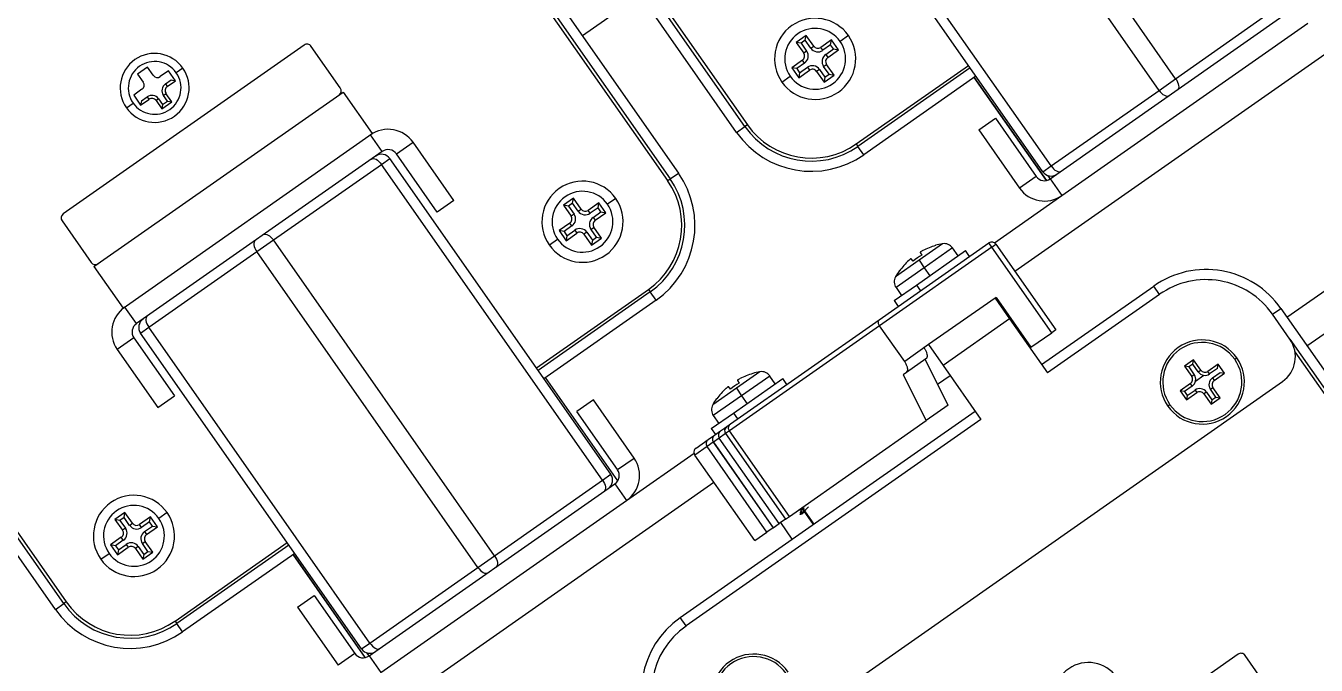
# Model space of a CAD drawing. Header units: millimetres. Extents: x 152904052 to 153933663, y 538271515 to 539240469.
# Drawn here: x 153340744 to 153340871.3, y 538938327.3 to 538938390.4 of the extents above; entities that cross this region are included whole.
import ezdxf

# ---------------------------------------------------------------- set-up
doc = ezdxf.new("R2010")
doc.units = ezdxf.units.MM
doc.layers.add('POWR', color=5, linetype='Continuous')

msp = doc.modelspace()

# ---------------------------------------------------------------- linework, layer by layer
at = {"layer": 'POWR', "color": 7}
for p, q in [((153340814.12, 538938379.86), (153340781.42, 538938426.55)), ((153340814.94, 538938380.43), (153340783.96, 538938424.67)), ((153340784.96, 538938423.77), (153340815.18, 538938380.61)), ((153340775.69, 538938422.54), (153340808.38, 538938375.85)), ((153340776.59, 538938419.51), (153340807.56, 538938375.27)), ((153340807.32, 538938375.1), (153340777.1, 538938418.26)), ((153340855.78, 538938384), (153340833.98, 538938415.13)), ((153340857.41, 538938385.15), (153340835.62, 538938416.28)), ((153340845.13, 538938376.55), (153340823.33, 538938407.68)), ((153340844.31, 538938375.97), (153340822.51, 538938407.1)), ((153340804.65, 538938393.38), (153340798.92, 538938389.36)), ((153340841.55, 538938366.17), (153340879.04, 538938392.42)), ((153340845.04, 538938375.27), (153340869.29, 538938392.25)), ((153340857.41, 538938385.15), (153340868.06, 538938392.61)), ((153340846.19, 538938373.63), (153340870.44, 538938390.61)), ((153340771.48, 538938388.46), (153340747.72, 538938371.82)), ((153340820.97, 538938389.42), (153340819.99, 538938388.73)), ((153340819.99, 538938388.73), (153340820.74, 538938387.67)), ((153340820.48, 538938388.65), (153340819.99, 538938388.73)), ((153340820.89, 538938388.93), (153340820.48, 538938388.65)), ((153340820.48, 538938388.65), (153340821.02, 538938387.87)), ((153340820.89, 538938388.93), (153340820.97, 538938389.42)), ((153340821.43, 538938388.16), (153340820.89, 538938388.93)), ((153340821.72, 538938388.36), (153340820.97, 538938389.42)), ((153340823.48, 538938388.98), (153340822.42, 538938388.23)), ((153340823.39, 538938388.49), (153340822.62, 538938387.95)), ((153340823.39, 538938388.49), (153340823.48, 538938388.98)), ((153340823.68, 538938388.08), (153340823.39, 538938388.49)), ((153340824.17, 538938388), (153340823.48, 538938388.98)), ((153340825.14, 538938389.41), (153340824.32, 538938388.83)), ((153340775.04, 538938384.24), (153340772.17, 538938388.33)), ((153340821.02, 538938387.87), (153340820.74, 538938387.67)), ((153340821.43, 538938388.16), (153340821.72, 538938388.36)), ((153340822.62, 538938387.95), (153340822.42, 538938388.23)), ((153340822.9, 538938387.54), (153340823.68, 538938388.08)), ((153340822.9, 538938387.54), (153340823.1, 538938387.25)), ((153340823.1, 538938387.25), (153340824.17, 538938388)), ((153340823.68, 538938388.08), (153340824.17, 538938388)), ((153340756.02, 538938386.3), (153340755.03, 538938385.61)), ((153340756.59, 538938385.48), (153340756.02, 538938386.3)), ((153340758.11, 538938385.93), (153340757.29, 538938385.36)), ((153340758.79, 538938384.95), (153340758.11, 538938385.93)), ((153340759.52, 538938386.19), (153340758.86, 538938385.73)), ((153340820.61, 538938386.97), (153340819.55, 538938386.23)), ((153340819.55, 538938386.23), (153340820.24, 538938385.24)), ((153340820.04, 538938386.14), (153340819.55, 538938386.23)), ((153340820.81, 538938386.69), (153340820.04, 538938386.14)), ((153340820.04, 538938386.14), (153340820.32, 538938385.73)), ((153340820.24, 538938385.24), (153340821.3, 538938385.99)), ((153340820.32, 538938385.73), (153340821.1, 538938386.28)), ((153340820.81, 538938386.69), (153340820.61, 538938386.97)), ((153340821.1, 538938386.28), (153340821.3, 538938385.99)), ((153340822.29, 538938386.07), (153340822, 538938385.87)), ((153340822, 538938385.87), (153340822.74, 538938384.8)), ((153340822.29, 538938386.07), (153340822.83, 538938385.29)), ((153340822.69, 538938386.35), (153340822.98, 538938386.56)), ((153340823.24, 538938385.58), (153340822.69, 538938386.35)), ((153340823.73, 538938385.49), (153340822.98, 538938386.56)), ((153340825.91, 538938378.72), (153340836.97, 538938386.46)), ((153340837.14, 538938386.21), (153340826.08, 538938378.47)), ((153340755.03, 538938385.61), (153340755.61, 538938384.79)), ((153340757.8, 538938384.63), (153340758.37, 538938385.02)), ((153340757.8, 538938384.63), (153340757.98, 538938384.38)), ((153340757.98, 538938384.38), (153340758.79, 538938384.95)), ((153340758.37, 538938385.02), (153340758.79, 538938384.95)), ((153340818.58, 538938384.82), (153340819.4, 538938385.39)), ((153340820.32, 538938385.73), (153340820.24, 538938385.24)), ((153340822.74, 538938384.8), (153340823.73, 538938385.49)), ((153340822.83, 538938385.29), (153340822.74, 538938384.8)), ((153340822.83, 538938385.29), (153340823.24, 538938385.58)), ((153340823.24, 538938385.58), (153340823.73, 538938385.49)), ((153340837.71, 538938385.39), (153340826.65, 538938377.65)), ((153340837.55, 538938385.28), (153340844.67, 538938375.11)), ((153340844.67, 538938375.11), (153340837.55, 538938385.28)), ((153340855.78, 538938384), (153340857.41, 538938385.15)), ((153340750.75, 538938366.62), (153340775.33, 538938383.83)), ((153340755.48, 538938384.1), (153340754.67, 538938383.52)), ((153340754.67, 538938383.52), (153340755.35, 538938382.54)), ((153340755.43, 538938382.97), (153340756, 538938383.37)), ((153340756, 538938383.37), (153340756.17, 538938383.11)), ((153340757.6, 538938383.5), (153340757.85, 538938383.68)), ((153340758, 538938382.94), (153340757.6, 538938383.5)), ((153340758.43, 538938382.86), (153340757.85, 538938383.68)), ((153340775.33, 538938383.83), (153340778.19, 538938379.73)), ((153340845.13, 538938376.55), (153340855.78, 538938384)), ((153340753.94, 538938382.29), (153340754.6, 538938382.74)), ((153340755.35, 538938382.54), (153340756.17, 538938383.11)), ((153340755.43, 538938382.97), (153340755.35, 538938382.54)), ((153340757.12, 538938383.17), (153340756.87, 538938382.99)), ((153340756.87, 538938382.99), (153340757.44, 538938382.17)), ((153340757.12, 538938383.17), (153340757.52, 538938382.6)), ((153340757.44, 538938382.17), (153340758.43, 538938382.86)), ((153340757.52, 538938382.6), (153340757.44, 538938382.17)), ((153340757.52, 538938382.6), (153340758, 538938382.94)), ((153340758, 538938382.94), (153340758.43, 538938382.86)), ((153340838, 538938380.1), (153340839.64, 538938381.25)), ((153340839.64, 538938381.25), (153340843.65, 538938375.52)), ((153340746.95, 538938332.83), (153340714.25, 538938379.52)), ((153340753.62, 538938362.53), (153340778.19, 538938379.73)), ((153340779.18, 538938377.98), (153340778.03, 538938379.62)), ((153340814.12, 538938379.86), (153340814.94, 538938380.43)), ((153340815.18, 538938380.61), (153340814.94, 538938380.43)), ((153340838, 538938380.1), (153340842.01, 538938374.37)), ((153340780.57, 538938377.73), (153340782.21, 538938378.88)), ((153340786.22, 538938373.15), (153340782.21, 538938378.88)), ((153340825.91, 538938378.72), (153340826.08, 538938378.47)), ((153340826.65, 538938377.65), (153340826.08, 538938378.47)), ((153340747.77, 538938333.4), (153340716.79, 538938377.64)), ((153340779.18, 538938377.98), (153340754.93, 538938361)), ((153340779.1, 538938376.7), (153340779.92, 538938377.28)), ((153340801.71, 538938346.15), (153340779.92, 538938377.28)), ((153340784.59, 538938372), (153340780.57, 538938377.73)), ((153340717.79, 538938376.74), (153340748.01, 538938333.57)), ((153340768.45, 538938369.25), (153340779.1, 538938376.7)), ((153340800.89, 538938345.57), (153340779.1, 538938376.7)), ((153340807.56, 538938375.27), (153340808.38, 538938375.85)), ((153340844.31, 538938375.97), (153340845.13, 538938376.55)), ((153340807.32, 538938375.1), (153340807.56, 538938375.27)), ((153340843.65, 538938375.52), (153340842.01, 538938374.37)), ((153340845.05, 538938375.28), (153340844.83, 538938375.59)), ((153340845.04, 538938375.27), (153340846.19, 538938373.63)), ((153340786.22, 538938373.15), (153340784.59, 538938372)), ((153340798.04, 538938373.36), (153340797.05, 538938372.67)), ((153340797.95, 538938372.87), (153340798.04, 538938373.36)), ((153340798.78, 538938372.3), (153340798.04, 538938373.36)), ((153340802.2, 538938373.35), (153340801.38, 538938372.77)), ((153340839.54, 538938368.97), (153340846.19, 538938373.63)), ((153340797.05, 538938372.67), (153340797.8, 538938371.61)), ((153340797.54, 538938372.59), (153340797.05, 538938372.67)), ((153340797.95, 538938372.87), (153340797.54, 538938372.59)), ((153340797.54, 538938372.59), (153340798.09, 538938371.81)), ((153340798.49, 538938372.1), (153340797.95, 538938372.87)), ((153340798.49, 538938372.1), (153340798.78, 538938372.3)), ((153340800.54, 538938372.92), (153340799.48, 538938372.17)), ((153340799.68, 538938371.89), (153340799.48, 538938372.17)), ((153340800.46, 538938372.43), (153340799.68, 538938371.89)), ((153340799.97, 538938371.48), (153340800.74, 538938372.02)), ((153340800.17, 538938371.19), (153340801.23, 538938371.94)), ((153340800.46, 538938372.43), (153340800.54, 538938372.92)), ((153340800.74, 538938372.02), (153340800.46, 538938372.43)), ((153340801.23, 538938371.94), (153340800.54, 538938372.92)), ((153340800.74, 538938372.02), (153340801.23, 538938371.94)), ((153340747.6, 538938371.13), (153340750.47, 538938367.03)), ((153340797.68, 538938370.91), (153340796.61, 538938370.17)), ((153340797.88, 538938370.63), (153340797.1, 538938370.08)), ((153340797.88, 538938370.63), (153340797.68, 538938370.91)), ((153340798.09, 538938371.81), (153340797.8, 538938371.61)), ((153340799.97, 538938371.48), (153340800.17, 538938371.19)), ((153340795.65, 538938368.76), (153340796.46, 538938369.33)), ((153340796.61, 538938370.17), (153340797.3, 538938369.18)), ((153340797.1, 538938370.08), (153340796.61, 538938370.17)), ((153340797.1, 538938370.08), (153340797.39, 538938369.67)), ((153340797.3, 538938369.18), (153340798.37, 538938369.93)), ((153340797.39, 538938369.67), (153340797.3, 538938369.18)), ((153340797.39, 538938369.67), (153340798.16, 538938370.22)), ((153340798.16, 538938370.22), (153340798.37, 538938369.93)), ((153340799.35, 538938370.01), (153340799.06, 538938369.81)), ((153340799.06, 538938369.81), (153340799.81, 538938368.74)), ((153340799.35, 538938370.01), (153340799.89, 538938369.23)), ((153340799.76, 538938370.29), (153340800.04, 538938370.5)), ((153340800.3, 538938369.52), (153340799.76, 538938370.29)), ((153340799.81, 538938368.74), (153340800.79, 538938369.43)), ((153340799.89, 538938369.23), (153340800.3, 538938369.52)), ((153340800.79, 538938369.43), (153340800.04, 538938370.5)), ((153340800.3, 538938369.52), (153340800.79, 538938369.43)), ((153340756.16, 538938360.64), (153340766.81, 538938368.1)), ((153340766.81, 538938368.1), (153340768.45, 538938369.25)), ((153340788.6, 538938336.97), (153340766.81, 538938368.1)), ((153340790.24, 538938338.12), (153340768.45, 538938369.25)), ((153340799.89, 538938369.23), (153340799.81, 538938368.74)), ((153340828.18, 538938361.38), (153340838.99, 538938368.96)), ((153340839.28, 538938368.55), (153340828.22, 538938360.8)), ((153340831.84, 538938364.8), (153340836.69, 538938368.2)), ((153340834.43, 538938368.87), (153340832.11, 538938367.25)), ((153340832.22, 538938368.03), (153340832.38, 538938367.75)), ((153340835.41, 538938368.46), (153340832.62, 538938366.51)), ((153340833.72, 538938368.72), (153340833.73, 538938368.7)), ((153340835.95, 538938367.68), (153340835.41, 538938368.46)), ((153340837.09, 538938367.62), (153340836.69, 538938368.2)), ((153340839.28, 538938368.55), (153340838.99, 538938368.96)), ((153340839.28, 538938368.55), (153340839.69, 538938368.83)), ((153340845.19, 538938360.11), (153340839.28, 538938368.55)), ((153340839.69, 538938368.83), (153340845.59, 538938360.4)), ((153340832.11, 538938367.25), (153340829.78, 538938365.62)), ((153340831.54, 538938367.16), (153340831.33, 538938367.4)), ((153340832.11, 538938367.25), (153340832.62, 538938366.51)), ((153340750.75, 538938366.62), (153340753.62, 538938362.53)), ((153340832.62, 538938366.51), (153340829.84, 538938364.56)), ((153340830.18, 538938366.22), (153340830.17, 538938366.23)), ((153340832.62, 538938366.51), (153340833.17, 538938365.73)), ((153340868.38, 538938361.64), (153340874.12, 538938365.66)), ((153340794.37, 538938356.63), (153340805.43, 538938364.38)), ((153340805.43, 538938364.38), (153340805.6, 538938364.13)), ((153340829.64, 538938363.27), (153340831.84, 538938364.8)), ((153340829.84, 538938364.56), (153340830.38, 538938363.78)), ((153340831.84, 538938364.8), (153340832.24, 538938364.23)), ((153340844.19, 538938356.97), (153340855.25, 538938364.71)), ((153340855.82, 538938363.89), (153340855.25, 538938364.71)), ((153340805.6, 538938364.13), (153340794.54, 538938356.39)), ((153340806.17, 538938363.31), (153340795.11, 538938355.57)), ((153340806.17, 538938363.31), (153340805.6, 538938364.13)), ((153340829.64, 538938363.27), (153340830.05, 538938362.69)), ((153340839.6, 538938363.52), (153340833.04, 538938358.93)), ((153340839.7, 538938363.59), (153340839.6, 538938363.52)), ((153340839.6, 538938363.52), (153340841.03, 538938361.47)), ((153340839.7, 538938363.59), (153340843.14, 538938358.67)), ((153340839.87, 538938363.34), (153340839.77, 538938363.28)), ((153340839.93, 538938363.26), (153340839.87, 538938363.13)), ((153340855.82, 538938363.89), (153340844.76, 538938356.15)), ((153340754.93, 538938361), (153340753.78, 538938362.64)), ((153340866.96, 538938361.93), (153340867.78, 538938362.5)), ((153340868.68, 538938359.47), (153340866.96, 538938361.93)), ((153340867.78, 538938362.5), (153340900.47, 538938315.81)), ((153340870.36, 538938358.81), (153340876.1, 538938362.83)), ((153340755.34, 538938360.07), (153340756.16, 538938360.64)), ((153340777.96, 538938329.51), (153340756.16, 538938360.64)), ((153340828.22, 538938360.8), (153340813.41, 538938350.43)), ((153340813.53, 538938351.12), (153340828.18, 538938361.38)), ((153340830.69, 538938357.28), (153340828.22, 538938360.8)), ((153340841.03, 538938361.47), (153340834.48, 538938356.88)), ((153340841.03, 538938361.47), (153340844.76, 538938356.15)), ((153340845.59, 538938360.4), (153340845.19, 538938360.11)), ((153340754.69, 538938359.61), (153340753.05, 538938358.46)), ((153340754.69, 538938359.61), (153340758.7, 538938353.88)), ((153340777.14, 538938328.94), (153340755.34, 538938360.07)), ((153340843.14, 538938358.67), (153340845.19, 538938360.11)), ((153340868.68, 538938359.47), (153340899.65, 538938315.24)), ((153340753.05, 538938358.46), (153340757.06, 538938352.73)), ((153340833.04, 538938358.93), (153340830.69, 538938357.28)), ((153340833.04, 538938358.93), (153340834.48, 538938356.88)), ((153340843.14, 538938358.67), (153340843.04, 538938358.61)), ((153340899.41, 538938315.06), (153340869.19, 538938358.23)), ((153340832.78, 538938357.52), (153340830.86, 538938356.19)), ((153340834.99, 538938352.97), (153340832.7, 538938357.47)), ((153340834.48, 538938356.88), (153340838.21, 538938351.56)), ((153340859.17, 538938357.45), (153340858.27, 538938356.82)), ((153340858.27, 538938356.82), (153340858.99, 538938355.79)), ((153340858.7, 538938356.74), (153340858.27, 538938356.82)), ((153340859.1, 538938357.02), (153340858.7, 538938356.74)), ((153340858.7, 538938356.74), (153340859.24, 538938355.97)), ((153340859.1, 538938357.02), (153340859.17, 538938357.45)), ((153340859.64, 538938356.25), (153340859.1, 538938357.02)), ((153340859.89, 538938356.43), (153340859.17, 538938357.45)), ((153340861.61, 538938357.02), (153340860.58, 538938356.3)), ((153340861.53, 538938356.59), (153340860.76, 538938356.05)), ((153340861.53, 538938356.59), (153340861.61, 538938357.02)), ((153340861.58, 538938356.88), (153340861.67, 538938356.94)), ((153340862.24, 538938356.12), (153340861.61, 538938357.02)), ((153340863.23, 538938357.49), (153340863.44, 538938357.63)), ((153340802.4, 538938345.51), (153340795.28, 538938355.68)), ((153340813.82, 538938352.18), (153340818.67, 538938355.58)), ((153340816.41, 538938356.25), (153340814.09, 538938354.63)), ((153340814.2, 538938355.41), (153340814.36, 538938355.13)), ((153340817.39, 538938355.84), (153340814.6, 538938353.89)), ((153340815.7, 538938356.1), (153340815.71, 538938356.08)), ((153340817.93, 538938355.06), (153340817.39, 538938355.84)), ((153340819.07, 538938355.01), (153340818.67, 538938355.58)), ((153340830.86, 538938356.19), (153340830.53, 538938355.95)), ((153340830.53, 538938355.95), (153340832.82, 538938351.45)), ((153340833.93, 538938355.04), (153340835.17, 538938355.9)), ((153340859.24, 538938355.97), (153340858.99, 538938355.79)), ((153340859.36, 538938355.33), (153340860.2, 538938355.91)), ((153340859.64, 538938356.25), (153340859.89, 538938356.43)), ((153340860.76, 538938356.05), (153340860.58, 538938356.3)), ((153340861.04, 538938355.65), (153340861.81, 538938356.19)), ((153340861.04, 538938355.65), (153340861.21, 538938355.4)), ((153340861.21, 538938355.4), (153340862.24, 538938356.12)), ((153340861.81, 538938356.19), (153340862.24, 538938356.12)), ((153340814.09, 538938354.63), (153340811.76, 538938353)), ((153340813.06, 538938316.86), (153340867.94, 538938355.29)), ((153340813.51, 538938354.54), (153340813.31, 538938354.79)), ((153340814.09, 538938354.63), (153340814.6, 538938353.89)), ((153340858.86, 538938355.1), (153340857.84, 538938354.38)), ((153340857.84, 538938354.38), (153340858.47, 538938353.48)), ((153340858.27, 538938354.31), (153340857.84, 538938354.38)), ((153340859.04, 538938354.85), (153340858.27, 538938354.31)), ((153340858.27, 538938354.31), (153340858.55, 538938353.91)), ((153340858.47, 538938353.48), (153340859.49, 538938354.2)), ((153340858.55, 538938353.91), (153340859.32, 538938354.45)), ((153340859.04, 538938354.85), (153340858.86, 538938355.1)), ((153340859.32, 538938354.45), (153340859.49, 538938354.2)), ((153340860.44, 538938354.25), (153340860.19, 538938354.07)), ((153340860.19, 538938354.07), (153340860.91, 538938353.05)), ((153340860.44, 538938354.25), (153340860.98, 538938353.48)), ((153340860.84, 538938354.53), (153340861.09, 538938354.7)), ((153340861.38, 538938353.76), (153340860.84, 538938354.53)), ((153340861.81, 538938353.68), (153340861.09, 538938354.7)), ((153340757.06, 538938352.73), (153340758.7, 538938353.88)), ((153340799.99, 538938353.49), (153340798.35, 538938352.34)), ((153340804, 538938347.75), (153340799.99, 538938353.49)), ((153340814.6, 538938353.89), (153340811.82, 538938351.94)), ((153340812.16, 538938353.6), (153340812.15, 538938353.61)), ((153340814.6, 538938353.89), (153340815.15, 538938353.11)), ((153340834.99, 538938352.97), (153340832.82, 538938351.45)), ((153340856.84, 538938353.01), (153340856.64, 538938352.87)), ((153340858.55, 538938353.91), (153340858.47, 538938353.48)), ((153340860.91, 538938353.05), (153340861.81, 538938353.68)), ((153340860.98, 538938353.48), (153340860.91, 538938353.05)), ((153340860.98, 538938353.48), (153340861.38, 538938353.76)), ((153340861.38, 538938353.76), (153340861.81, 538938353.68)), ((153340802.37, 538938346.61), (153340798.35, 538938352.34)), ((153340808.55, 538938332.02), (153340837.63, 538938352.38)), ((153340838.21, 538938351.56), (153340809.13, 538938331.2)), ((153340811.62, 538938350.65), (153340813.82, 538938352.18)), ((153340811.82, 538938351.94), (153340812.36, 538938351.16)), ((153340813.82, 538938352.18), (153340814.22, 538938351.61)), ((153340811.62, 538938350.65), (153340812.02, 538938350.07)), ((153340811.95, 538938350.02), (153340812.52, 538938350.42)), ((153340812.52, 538938350.42), (153340812.93, 538938350.71)), ((153340812.93, 538938350.71), (153340812.96, 538938350.73)), ((153340812.93, 538938350.71), (153340812.97, 538938350.64)), ((153340812.96, 538938350.73), (153340813.15, 538938350.86)), ((153340813.41, 538938350.43), (153340813.03, 538938350.16)), ((153340813.15, 538938350.86), (153340813.53, 538938351.12)), ((153340819.32, 538938342), (153340813.41, 538938350.43)), ((153340819.32, 538938342), (153340832.82, 538938351.45)), ((153340810.12, 538938348.74), (153340811.32, 538938349.58)), ((153340811.82, 538938349.32), (153340811.2, 538938348.88)), ((153340811.32, 538938349.58), (153340811.73, 538938349.87)), ((153340811.73, 538938349.87), (153340811.76, 538938349.89)), ((153340811.73, 538938349.87), (153340811.77, 538938349.8)), ((153340811.76, 538938349.89), (153340811.95, 538938350.02)), ((153340811.82, 538938349.32), (153340817.73, 538938340.89)), ((153340811.83, 538938349.32), (153340811.82, 538938349.32)), ((153340812.4, 538938349.72), (153340811.83, 538938349.32)), ((153340811.83, 538938349.32), (153340817.73, 538938340.89)), ((153340813.02, 538938350.16), (153340812.4, 538938349.72)), ((153340818.31, 538938341.29), (153340812.4, 538938349.72)), ((153340813.02, 538938350.16), (153340818.93, 538938341.73)), ((153340813.03, 538938350.16), (153340813.02, 538938350.16)), ((153340813.03, 538938350.16), (153340818.93, 538938341.73)), ((153340802.37, 538938346.61), (153340804, 538938347.75)), ((153340803.27, 538938343.58), (153340809.93, 538938348.24)), ((153340811.2, 538938348.88), (153340810, 538938348.05)), ((153340815.91, 538938339.61), (153340810, 538938348.05)), ((153340817.11, 538938340.45), (153340811.2, 538938348.88)), ((153340774.38, 538938319.14), (153340811.87, 538938345.38)), ((153340777.87, 538938328.24), (153340802.12, 538938345.21)), ((153340790.24, 538938338.12), (153340800.89, 538938345.57)), ((153340800.89, 538938345.57), (153340801.71, 538938346.15)), ((153340802.12, 538938345.21), (153340803.27, 538938343.58)), ((153340801.67, 538938344.9), (153340801.65, 538938344.92)), ((153340779.02, 538938326.6), (153340803.27, 538938343.58)), ((153340820.27, 538938342.66), (153340820.46, 538938342.66)), ((153340820.51, 538938342.83), (153340821.66, 538938341.19)), ((153340820.58, 538938342.88), (153340821.73, 538938341.24)), ((153340753.8, 538938342.39), (153340752.82, 538938341.7)), ((153340753.31, 538938341.61), (153340752.82, 538938341.7)), ((153340752.82, 538938341.7), (153340753.57, 538938340.64)), ((153340753.72, 538938341.9), (153340753.31, 538938341.61)), ((153340753.31, 538938341.61), (153340753.85, 538938340.84)), ((153340753.72, 538938341.9), (153340753.8, 538938342.39)), ((153340754.26, 538938341.12), (153340753.72, 538938341.9)), ((153340754.55, 538938341.32), (153340753.8, 538938342.39)), ((153340754.26, 538938341.12), (153340754.55, 538938341.32)), ((153340756.31, 538938341.95), (153340755.24, 538938341.2)), ((153340756.22, 538938341.46), (153340755.45, 538938340.91)), ((153340756.22, 538938341.46), (153340756.31, 538938341.95)), ((153340756.51, 538938341.05), (153340756.22, 538938341.46)), ((153340757, 538938340.96), (153340756.31, 538938341.95)), ((153340757.96, 538938342.37), (153340757.15, 538938341.8)), ((153340818.93, 538938341.73), (153340818.31, 538938341.29)), ((153340819.61, 538938339.76), (153340818.47, 538938341.4)), ((153340818.93, 538938341.73), (153340819.32, 538938342)), ((153340818.93, 538938341.73), (153340818.93, 538938341.73)), ((153340820.55, 538938342.25), (153340820.78, 538938342.45)), ((153340820.72, 538938342.37), (153340820.55, 538938342.25)), ((153340753.85, 538938340.84), (153340753.57, 538938340.64)), ((153340755.45, 538938340.91), (153340755.24, 538938341.2)), ((153340755.73, 538938340.51), (153340756.51, 538938341.05)), ((153340755.73, 538938340.51), (153340755.93, 538938340.22)), ((153340755.93, 538938340.22), (153340757, 538938340.96)), ((153340756.51, 538938341.05), (153340757, 538938340.96)), ((153340815.91, 538938339.61), (153340817.11, 538938340.45)), ((153340817.73, 538938340.89), (153340817.11, 538938340.45)), ((153340817.73, 538938340.89), (153340818.31, 538938341.29)), ((153340817.73, 538938340.89), (153340817.73, 538938340.89)), ((153340753.44, 538938339.94), (153340752.38, 538938339.19)), ((153340752.38, 538938339.19), (153340753.07, 538938338.21)), ((153340752.87, 538938339.11), (153340752.38, 538938339.19)), ((153340753.64, 538938339.65), (153340752.87, 538938339.11)), ((153340752.87, 538938339.11), (153340753.15, 538938338.7)), ((153340753.07, 538938338.21), (153340754.13, 538938338.96)), ((153340753.15, 538938338.7), (153340753.93, 538938339.24)), ((153340753.64, 538938339.65), (153340753.44, 538938339.94)), ((153340753.93, 538938339.24), (153340754.13, 538938338.96)), ((153340755.12, 538938339.04), (153340754.83, 538938338.83)), ((153340754.83, 538938338.83), (153340755.57, 538938337.77)), ((153340755.12, 538938339.04), (153340755.66, 538938338.26)), ((153340755.52, 538938339.32), (153340755.81, 538938339.52)), ((153340756.07, 538938338.54), (153340755.52, 538938339.32)), ((153340756.56, 538938338.46), (153340755.81, 538938339.52)), ((153340758.74, 538938331.68), (153340769.79, 538938339.43)), ((153340769.97, 538938339.18), (153340758.91, 538938331.44)), ((153340751.41, 538938337.78), (153340752.23, 538938338.36)), ((153340753.15, 538938338.7), (153340753.07, 538938338.21)), ((153340755.57, 538938337.77), (153340756.56, 538938338.46)), ((153340755.66, 538938338.26), (153340755.57, 538938337.77)), ((153340755.66, 538938338.26), (153340756.07, 538938338.54)), ((153340756.07, 538938338.54), (153340756.56, 538938338.46)), ((153340770.54, 538938338.36), (153340759.48, 538938330.62)), ((153340770.38, 538938338.25), (153340777.5, 538938328.07)), ((153340777.5, 538938328.08), (153340770.38, 538938338.25)), ((153340788.6, 538938336.97), (153340790.24, 538938338.12)), ((153340777.96, 538938329.51), (153340788.6, 538938336.97)), ((153340770.83, 538938333.07), (153340772.47, 538938334.22)), ((153340772.47, 538938334.22), (153340776.48, 538938328.48)), ((153340746.95, 538938332.83), (153340747.77, 538938333.4)), ((153340748.01, 538938333.57), (153340747.77, 538938333.4)), ((153340770.83, 538938333.07), (153340774.84, 538938327.33)), ((153340758.74, 538938331.68), (153340758.91, 538938331.44)), ((153340759.48, 538938330.62), (153340758.91, 538938331.44)), ((153340809.13, 538938331.2), (153340808.55, 538938332.02)), ((153340777.14, 538938328.94), (153340777.96, 538938329.51)), ((153340776.48, 538938328.48), (153340774.84, 538938327.33)), ((153340777.88, 538938328.24), (153340777.66, 538938328.56)), ((153340777.87, 538938328.24), (153340779.02, 538938326.6)), ((153340863.57, 538938328.42), (153340839.81, 538938311.79)), ((153340867.13, 538938324.2), (153340864.26, 538938328.3))]:
    msp.add_line(p, q, dxfattribs=at)
at = {"layer": 'POWR', "color": 7, "flags": 128}
for points in [[(153340857.41, 538938385.15), (153340857.52, 538938384.99), (153340857.6, 538938384.82), (153340857.66, 538938384.65), (153340857.7, 538938384.49), (153340857.71, 538938384.34), (153340857.69, 538938384.22), (153340857.65, 538938384.12), (153340857.58, 538938384.05)], [(153340855.78, 538938384), (153340855.89, 538938383.85), (153340856.03, 538938383.71), (153340856.16, 538938383.6), (153340856.3, 538938383.51), (153340856.43, 538938383.45), (153340856.56, 538938383.42), (153340856.67, 538938383.43), (153340856.76, 538938383.47)], [(153340778.11, 538938377.23), (153340778.2, 538938377.27), (153340778.31, 538938377.28), (153340778.44, 538938377.26), (153340778.57, 538938377.2), (153340778.71, 538938377.11), (153340778.85, 538938376.99), (153340778.98, 538938376.86), (153340779.1, 538938376.7)], [(153340845.13, 538938376.55), (153340845.25, 538938376.39), (153340845.38, 538938376.26), (153340845.51, 538938376.14), (153340845.65, 538938376.05), (153340845.79, 538938375.99), (153340845.91, 538938375.97), (153340846.02, 538938375.97), (153340846.11, 538938376.02)], [(153340767.46, 538938369.78), (153340767.55, 538938369.82), (153340767.66, 538938369.83), (153340767.79, 538938369.8), (153340767.92, 538938369.74), (153340768.06, 538938369.65), (153340768.2, 538938369.54), (153340768.33, 538938369.4), (153340768.45, 538938369.25)], [(153340766.64, 538938369.2), (153340766.58, 538938369.13), (153340766.53, 538938369.03), (153340766.51, 538938368.91), (153340766.52, 538938368.76), (153340766.56, 538938368.6), (153340766.62, 538938368.43), (153340766.7, 538938368.26), (153340766.81, 538938368.1)], [(153340756, 538938361.75), (153340755.93, 538938361.68), (153340755.88, 538938361.58), (153340755.86, 538938361.45), (153340755.87, 538938361.31), (153340755.91, 538938361.15), (153340755.97, 538938360.98), (153340756.06, 538938360.81), (153340756.16, 538938360.64)], [(153340800.89, 538938345.57), (153340801, 538938345.41), (153340801.08, 538938345.24), (153340801.14, 538938345.07), (153340801.18, 538938344.91), (153340801.19, 538938344.77), (153340801.17, 538938344.64), (153340801.12, 538938344.54), (153340801.06, 538938344.47)], [(153340790.24, 538938338.12), (153340790.35, 538938337.95), (153340790.43, 538938337.78), (153340790.49, 538938337.61), (153340790.53, 538938337.45), (153340790.54, 538938337.31), (153340790.52, 538938337.18), (153340790.48, 538938337.08), (153340790.41, 538938337.01)], [(153340788.6, 538938336.97), (153340788.72, 538938336.82), (153340788.86, 538938336.68), (153340788.99, 538938336.56), (153340789.13, 538938336.48), (153340789.26, 538938336.42), (153340789.39, 538938336.39), (153340789.5, 538938336.4), (153340789.59, 538938336.44)], [(153340777.96, 538938329.51), (153340778.08, 538938329.36), (153340778.21, 538938329.22), (153340778.34, 538938329.11), (153340778.48, 538938329.02), (153340778.61, 538938328.96), (153340778.74, 538938328.93), (153340778.85, 538938328.94), (153340778.94, 538938328.98)]]:
    msp.add_lwpolyline(points, dxfattribs=at)
at = {"layer": 'POWR', "color": 7}
for centre, radius, start, end in [((153340821.86, 538938387.11), 4, 35, 215), ((153340821.86, 538938387.11), 3, 35, 215), ((153340771.76, 538938388.05), 0.5, 35, 125), ((153340821.86, 538938387.11), 4, 215, 35), ((153340821.86, 538938387.11), 3, 215, 35), ((153340756.73, 538938384.24), 3.4, 35, 215), ((153340820.33, 538938387.38), 0.5, 305, 35), ((153340820.33, 538938387.38), 0.851, 305, 35), ((153340822.13, 538938388.64), 0.851, 215, 305), ((153340822.13, 538938388.64), 0.5, 215, 305), ((153340823.39, 538938386.84), 0.851, 125, 215), ((153340823.39, 538938386.84), 0.5, 125, 215), ((153340756.73, 538938384.24), 3.4, 215, 35), ((153340756.73, 538938384.24), 2.6, 35, 215), ((153340821.59, 538938385.58), 0.851, 35, 125), ((153340821.59, 538938385.58), 0.5, 35, 125), ((153340756.73, 538938384.24), 2.6, 215, 35), ((153340755.2, 538938384.51), 0.5, 305, 35), ((153340757, 538938385.77), 0.5, 215, 305), ((153340758.26, 538938383.97), 0.807, 125, 215), ((153340756.46, 538938382.7), 0.807, 35, 125), ((153340758.26, 538938383.97), 0.5, 125, 215), ((153340774.63, 538938383.95), 0.5, 305, 35), ((153340756.46, 538938382.7), 0.5, 35, 125), ((153340779.75, 538938377.16), 3, 35, 125), ((153340821.49, 538938385.02), 9, 215, 305), ((153340821.49, 538938385.02), 8, 215, 305), ((153340821.49, 538938385.02), 7.7, 215, 305), ((153340779.1, 538938376.7), 1, 35, 125), ((153340779.75, 538938377.16), 1, 35, 125), ((153340801.01, 538938370.68), 9, 305, 35), ((153340845.13, 538938376.55), 1, 215, 305), ((153340798.92, 538938371.05), 4, 35, 215), ((153340801.01, 538938370.68), 7.7, 305, 35), ((153340801.01, 538938370.68), 8, 305, 35), ((153340844.47, 538938376.09), 1, 215, 305), ((153340798.92, 538938371.05), 4, 215, 35), ((153340798.92, 538938371.05), 3, 35, 215), ((153340844.47, 538938376.09), 3, 215, 305), ((153340798.92, 538938371.05), 3, 215, 35), ((153340799.19, 538938372.58), 0.851, 215, 305), ((153340799.19, 538938372.58), 0.5, 215, 305), ((153340748.01, 538938371.41), 0.5, 125, 215), ((153340797.39, 538938371.32), 0.5, 305, 35), ((153340797.39, 538938371.32), 0.851, 305, 35), ((153340800.45, 538938370.78), 0.851, 125, 215), ((153340800.45, 538938370.78), 0.5, 125, 215), ((153340798.65, 538938369.52), 0.851, 35, 125), ((153340798.65, 538938369.52), 0.5, 35, 125), ((153340835.49, 538938362.42), 6.52, 105.6083, 117.5152), ((153340835.46, 538938362.46), 6.5, 99.1279, 105.5214), ((153340834.59, 538938367.89), 1, 35, 99.1279), ((153340839.28, 538938368.55), 0.5, 35, 125), ((153340750.87, 538938367.32), 0.5, 215, 305), ((153340835.49, 538938362.42), 6.52, 132.4848, 144.3917), ((153340835.57, 538938362.3), 6.32, 120.3185, 129.6814), ((153340830.66, 538938365.13), 1, 150.8721, 215), ((153340835.46, 538938362.46), 6.5, 144.4786, 150.8721), ((153340860.41, 538938357.34), 9, 35, 125), ((153340860.41, 538938357.34), 8, 35, 125), ((153340755.5, 538938360.18), 3, 125, 215), ((153340755.5, 538938360.18), 1, 125, 215), ((153340756.16, 538938360.64), 1, 125, 215), ((153340860.04, 538938355.25), 4.15, 35, 215), ((153340860.04, 538938355.25), 3.9, 35, 215), ((153340866.22, 538938357.75), 3, 305, 35), ((153340860.04, 538938355.25), 4.15, 215, 35), ((153340860.04, 538938355.25), 3.9, 215, 35), ((153340817.47, 538938349.8), 6.52, 105.6083, 117.5152), ((153340817.44, 538938349.84), 6.5, 99.1279, 105.5214), ((153340816.57, 538938355.27), 1, 35, 99.1279), ((153340858.58, 538938355.51), 0.5, 305, 35), ((153340858.58, 538938355.51), 0.807, 305, 35), ((153340860.3, 538938356.71), 0.807, 215, 305), ((153340860.3, 538938356.71), 0.5, 215, 305), ((153340861.5, 538938354.99), 0.807, 125, 215), ((153340861.5, 538938354.99), 0.5, 125, 215), ((153340817.46, 538938349.8), 6.52, 132.4848, 144.3917), ((153340817.55, 538938349.68), 6.32, 120.3185, 129.6814), ((153340859.78, 538938353.79), 0.807, 35, 125), ((153340859.78, 538938353.79), 0.5, 35, 125), ((153340812.64, 538938352.51), 1, 150.8721, 215), ((153340817.44, 538938349.84), 6.5, 144.4786, 150.8721), ((153340812.81, 538938350.01), 0.499, 125.07, 215.0698), ((153340813.43, 538938350.45), 0.5, 125, 215), ((153340813.43, 538938350.45), 0.499, 125.07, 215.0698), ((153340812.92, 538938350.63), 0.103, 37.4159, 66.5165), ((153340811.61, 538938349.17), 0.499, 125.07, 215.0698), ((153340812.23, 538938349.61), 0.5, 125, 215), ((153340812.24, 538938349.61), 0.499, 125.07, 215.0698), ((153340811.72, 538938349.79), 0.103, 37.4159, 66.5165), ((153340801.55, 538938346.03), 3, 305, 35), ((153340801.55, 538938346.03), 1, 305, 35), ((153340800.89, 538938345.57), 1, 305, 35), ((153340754.69, 538938340.08), 4, 35, 215), ((153340754.69, 538938340.08), 3, 35, 215), ((153340754.69, 538938340.08), 4, 215, 35), ((153340754.69, 538938340.08), 3, 215, 35), ((153340754.96, 538938341.61), 0.5, 215, 305), ((153340753.16, 538938340.35), 0.5, 305, 35), ((153340753.16, 538938340.35), 0.851, 305, 35), ((153340754.96, 538938341.61), 0.851, 215, 305), ((153340756.22, 538938339.81), 0.851, 125, 215), ((153340756.22, 538938339.81), 0.5, 125, 215), ((153340754.42, 538938338.55), 0.851, 35, 125), ((153340754.42, 538938338.55), 0.5, 35, 125), ((153340754.32, 538938337.99), 9, 215, 305), ((153340754.32, 538938337.99), 8, 215, 305), ((153340754.32, 538938337.99), 7.7, 215, 305), ((153340813.72, 538938324.64), 9, 125, 215), ((153340813.72, 538938324.64), 8, 125, 215), ((153340777.96, 538938329.51), 1, 215, 305), ((153340777.3, 538938329.06), 1, 215, 305), ((153340815.8, 538938324.28), 4.15, 35, 215), ((153340815.8, 538938324.28), 3.9, 35, 215), ((153340848.82, 538938324.2), 3.4, 35, 215), ((153340863.85, 538938328.01), 0.5, 35, 125)]:
    msp.add_arc(centre, radius, start, end, dxfattribs=at)
for points, knots in [([(153340832.47, 538938368.2), (153340832.44, 538938368.18), (153340832.37, 538938368.15), (153340832.28, 538938368.09), (153340832.23, 538938368.05), (153340832.22, 538938368.03), (153340832.22, 538938368.03)], [0, 0, 0, 0, 0.250648, 0.499754, 0.7491, 1, 1, 1, 1]), ([(153340831.33, 538938367.4), (153340831.33, 538938367.4), (153340831.31, 538938367.41), (153340831.25, 538938367.37), (153340831.17, 538938367.31), (153340831.11, 538938367.25), (153340831.08, 538938367.23)], [0, 0, 0, 0, 0.2506482, 0.4997541, 0.7490998, 1, 1, 1, 1]), ([(153340831.08, 538938367.23), (153340831.11, 538938367.25), (153340831.17, 538938367.31), (153340831.25, 538938367.37), (153340831.31, 538938367.41), (153340831.33, 538938367.4), (153340831.33, 538938367.4)], [0, 0, 0, 0, 0.250648, 0.499754, 0.7491, 1, 1, 1, 1]), ([(153340828.22, 538938360.8), (153340828.19, 538938360.84), (153340828.14, 538938360.92), (153340828.1, 538938361.06), (153340828.08, 538938361.2), (153340828.11, 538938361.31), (153340828.15, 538938361.36), (153340828.18, 538938361.38)], [0, 0, 0, 0, 0.163518, 0.344285, 0.539301, 0.775308, 1, 1, 1, 1]), ([(153340832.6, 538938358.62), (153340832.65, 538938358.54), (153340832.75, 538938358.38), (153340832.86, 538938358.12), (153340832.91, 538938357.86), (153340832.89, 538938357.64), (153340832.81, 538938357.56), (153340832.78, 538938357.52)], [0, 0, 0, 0, 0.174736, 0.363548, 0.559692, 0.78787, 1, 1, 1, 1]), ([(153340830.86, 538938356.19), (153340830.91, 538938356.24), (153340831.01, 538938356.35), (153340830.98, 538938356.66), (153340830.87, 538938356.99), (153340830.74, 538938357.19), (153340830.69, 538938357.28)], [0, 0, 0, 0, 0.273241, 0.566326, 0.792171, 1, 1, 1, 1]), ([(153340814.45, 538938355.58), (153340814.42, 538938355.57), (153340814.35, 538938355.53), (153340814.26, 538938355.47), (153340814.21, 538938355.43), (153340814.2, 538938355.41), (153340814.2, 538938355.41)], [0, 0, 0, 0, 0.250648, 0.499754, 0.7491, 1, 1, 1, 1]), ([(153340813.31, 538938354.79), (153340813.31, 538938354.79), (153340813.29, 538938354.79), (153340813.23, 538938354.75), (153340813.15, 538938354.69), (153340813.09, 538938354.64), (153340813.06, 538938354.61)], [0, 0, 0, 0, 0.2506482, 0.4997541, 0.7490998, 1, 1, 1, 1]), ([(153340813.06, 538938354.61), (153340813.09, 538938354.64), (153340813.15, 538938354.69), (153340813.23, 538938354.75), (153340813.29, 538938354.79), (153340813.31, 538938354.79), (153340813.31, 538938354.79)], [0, 0, 0, 0, 0.250648, 0.499754, 0.7491, 1, 1, 1, 1]), ([(153340813.41, 538938350.43), (153340813.39, 538938350.47), (153340813.34, 538938350.56), (153340813.31, 538938350.7), (153340813.33, 538938350.86), (153340813.4, 538938351.02), (153340813.48, 538938351.09), (153340813.53, 538938351.12)], [0, 0, 0, 0, 0.174928, 0.36388, 0.560047, 0.788091, 1, 1, 1, 1]), ([(153340810.12, 538938348.74), (153340810.07, 538938348.7), (153340809.96, 538938348.6), (153340809.9, 538938348.39), (153340809.92, 538938348.2), (153340809.97, 538938348.09), (153340810, 538938348.05)], [0, 0, 0, 0, 0.270336, 0.562527, 0.789797, 1, 1, 1, 1]), ([(153340820.55, 538938342.25), (153340820.48, 538938342.21), (153340820.32, 538938342.14), (153340820.38, 538938342.23), (153340820.66, 538938342.48), (153340821.02, 538938342.77), (153340821.22, 538938342.93)], [0, 0, 0, 0, 0.240848, 0.476572, 0.721491, 1, 1, 1, 1]), ([(153340820.5, 538938342.59), (153340820.48, 538938342.53), (153340820.43, 538938342.39), (153340820.39, 538938342.25), (153340820.36, 538938342.19)], [0, 0, 0, 0, 0.499894, 1, 1, 1, 1]), ([(153340820.78, 538938342.81), (153340820.69, 538938342.76), (153340820.52, 538938342.67), (153340820.43, 538938342.65), (153340820.46, 538938342.68), (153340820.46, 538938342.69)], [0, 0, 0, 0, 0.402272, 0.802406, 1, 1, 1, 1])]:
    msp.add_open_spline(points, degree=3, knots=knots, dxfattribs=at)

doc.saveas('drawing.dxf')
